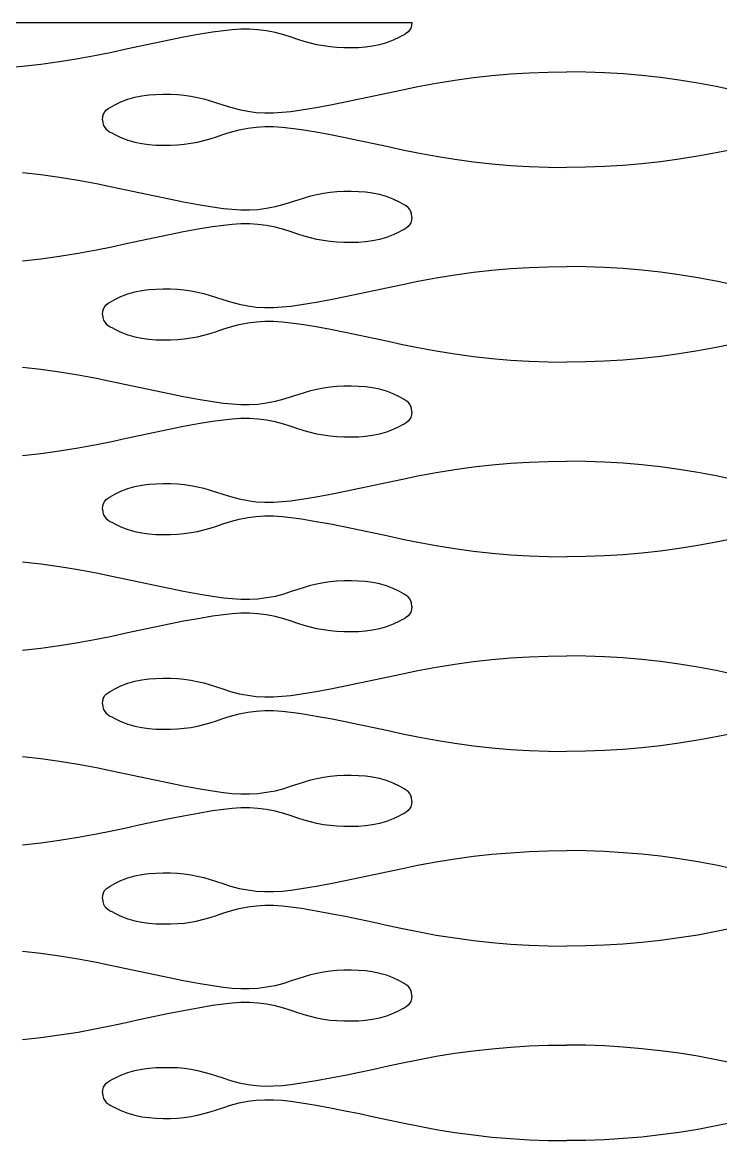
# Model space of a CAD drawing. Extents: x -53 to 53, y -73 to 73.
# Drawn here: x -32.88 to -13.16, y -0.35 to 31.25 of the extents above; entities that cross this region are included whole.
import ezdxf

# ---------------------------------------------------------------- set-up
doc = ezdxf.new("R2010")
doc.units = 0
doc.header["$MEASUREMENT"] = 0
doc.layers.get('0').update_dxf_attribs({"linetype": 'CONTINUOUS'})

msp = doc.modelspace()

# ---------------------------------------------------------------- linework, layer by layer
for p, q in [((-48.118, 31.248), (-21.882, 31.248)), ((-27.507, 30.969), (-27.917, 30.901)), ((-27.202, 31.013), (-27.507, 30.969)), ((-26.954, 31.039), (-27.202, 31.013)), ((-26.71, 31.053), (-26.954, 31.039)), ((-26.467, 31.054), (-26.71, 31.053)), ((-26.226, 31.04), (-26.467, 31.054)), ((-25.985, 31.01), (-26.226, 31.04)), ((-25.743, 30.963), (-25.985, 31.01)), ((-25.498, 30.898), (-25.743, 30.963)), ((-21.987, 30.978), (-22.04, 30.936)), ((-21.944, 31.028), (-21.987, 30.978)), ((-21.91, 31.087), (-21.944, 31.028)), ((-21.889, 31.16), (-21.91, 31.087)), ((-21.882, 31.248), (-21.889, 31.16)), ((-29.139, 30.66), (-29.545, 30.574)), ((-28.733, 30.745), (-29.139, 30.66)), ((-28.326, 30.826), (-28.733, 30.745)), ((-27.917, 30.901), (-28.326, 30.826)), ((-25.285, 30.827), (-25.498, 30.898)), ((-25.104, 30.767), (-25.285, 30.827)), ((-24.924, 30.712), (-25.104, 30.767)), ((-24.743, 30.661), (-24.924, 30.712)), ((-24.561, 30.617), (-24.743, 30.661)), ((-22.599, 30.671), (-22.794, 30.615)), ((-22.404, 30.746), (-22.599, 30.671)), ((-22.23, 30.83), (-22.404, 30.746)), ((-22.163, 30.865), (-22.23, 30.83)), ((-22.099, 30.899), (-22.163, 30.865)), ((-22.04, 30.936), (-22.099, 30.899)), ((-30.357, 30.4), (-30.784, 30.312)), ((-29.951, 30.487), (-30.357, 30.4)), ((-29.545, 30.574), (-29.951, 30.487)), ((-24.376, 30.581), (-24.561, 30.617)), ((-24.189, 30.553), (-24.376, 30.581)), ((-23.998, 30.535), (-24.189, 30.553)), ((-23.799, 30.528), (-23.998, 30.535)), ((-23.592, 30.527), (-23.799, 30.528)), ((-23.389, 30.533), (-23.592, 30.527)), ((-23.188, 30.548), (-23.389, 30.533)), ((-22.99, 30.574), (-23.188, 30.548)), ((-22.794, 30.615), (-22.99, 30.574)), ((-32.356, 30.058), (-32.881, 30)), ((-31.831, 30.13), (-32.356, 30.058)), ((-31.308, 30.214), (-31.831, 30.13)), ((-30.784, 30.312), (-31.308, 30.214)), ((-32.881, 30), (-33.408, 29.955)), ((-20.144, 29.687), (-19.619, 29.745)), ((-19.619, 29.745), (-19.092, 29.79)), ((-19.092, 29.79), (-18.564, 29.822)), ((-18.564, 29.822), (-18.033, 29.841)), ((-18.033, 29.841), (-17.5, 29.848)), ((-16.966, 29.841), (-17.5, 29.848)), ((-16.436, 29.822), (-16.966, 29.841)), ((-15.907, 29.79), (-16.436, 29.822)), ((-15.381, 29.745), (-15.907, 29.79)), ((-14.856, 29.687), (-15.381, 29.745)), ((-22.142, 29.346), (-21.716, 29.434)), ((-21.716, 29.434), (-21.192, 29.532)), ((-21.192, 29.532), (-20.668, 29.616)), ((-20.668, 29.616), (-20.144, 29.687)), ((-14.331, 29.616), (-14.856, 29.687)), ((-13.807, 29.532), (-14.331, 29.616)), ((-13.283, 29.434), (-13.807, 29.532)), ((-12.857, 29.346), (-13.283, 29.434)), ((-30.096, 29), (-29.901, 29.075)), ((-29.901, 29.075), (-29.706, 29.131)), ((-29.706, 29.131), (-29.51, 29.171)), ((-29.51, 29.171), (-29.312, 29.198)), ((-29.312, 29.198), (-29.111, 29.213)), ((-29.111, 29.213), (-28.908, 29.219)), ((-28.908, 29.219), (-28.701, 29.218)), ((-28.701, 29.218), (-28.502, 29.211)), ((-28.502, 29.211), (-28.311, 29.193)), ((-28.311, 29.193), (-28.124, 29.165)), ((-28.124, 29.165), (-27.939, 29.129)), ((-27.939, 29.129), (-27.757, 29.085)), ((-27.757, 29.085), (-27.576, 29.034)), ((-23.767, 29.001), (-23.36, 29.085)), ((-23.36, 29.085), (-22.954, 29.172)), ((-22.954, 29.172), (-22.548, 29.259)), ((-22.548, 29.259), (-22.142, 29.346)), ((-30.556, 28.718), (-30.512, 28.768)), ((-30.512, 28.768), (-30.46, 28.81)), ((-30.46, 28.81), (-30.401, 28.847)), ((-30.401, 28.847), (-30.337, 28.881)), ((-30.337, 28.881), (-30.27, 28.916)), ((-30.27, 28.916), (-30.096, 29)), ((-27.576, 29.034), (-27.395, 28.978)), ((-27.395, 28.978), (-27.215, 28.919)), ((-27.215, 28.919), (-27.002, 28.848)), ((-27.002, 28.848), (-26.757, 28.782)), ((-26.757, 28.782), (-26.515, 28.736)), ((-25.298, 28.732), (-24.993, 28.776)), ((-24.993, 28.776), (-24.583, 28.845)), ((-24.583, 28.845), (-24.174, 28.92)), ((-24.174, 28.92), (-23.767, 29.001)), ((-30.618, 28.498), (-30.611, 28.586)), ((-30.618, 28.498), (-30.611, 28.41)), ((-30.611, 28.586), (-30.589, 28.658)), ((-30.589, 28.658), (-30.556, 28.718)), ((-26.515, 28.736), (-26.274, 28.706)), ((-26.274, 28.706), (-26.033, 28.692)), ((-26.033, 28.692), (-25.79, 28.693)), ((-25.79, 28.693), (-25.546, 28.707)), ((-25.546, 28.707), (-25.298, 28.732)), ((-30.611, 28.41), (-30.589, 28.337)), ((-30.589, 28.337), (-30.556, 28.278)), ((-30.556, 28.278), (-30.512, 28.228)), ((-30.512, 28.228), (-30.46, 28.186)), ((-30.46, 28.186), (-30.401, 28.149)), ((-30.401, 28.149), (-30.337, 28.115)), ((-27.215, 28.077), (-27.001, 28.148)), ((-27.001, 28.148), (-26.757, 28.213)), ((-26.757, 28.213), (-26.515, 28.26)), ((-26.515, 28.26), (-26.274, 28.29)), ((-26.274, 28.29), (-26.033, 28.304)), ((-26.033, 28.304), (-25.79, 28.303)), ((-25.79, 28.303), (-25.546, 28.289)), ((-25.546, 28.289), (-25.298, 28.263)), ((-25.298, 28.263), (-24.993, 28.219)), ((-24.993, 28.219), (-24.583, 28.151)), ((-24.583, 28.151), (-24.174, 28.076)), ((-30.337, 28.115), (-30.27, 28.08)), ((-30.27, 28.08), (-30.096, 27.996)), ((-30.096, 27.996), (-29.901, 27.921)), ((-29.901, 27.921), (-29.705, 27.865)), ((-29.705, 27.865), (-29.509, 27.824)), ((-29.509, 27.824), (-29.311, 27.798)), ((-28.501, 27.785), (-28.31, 27.803)), ((-28.31, 27.803), (-28.123, 27.831)), ((-28.123, 27.831), (-27.939, 27.867)), ((-27.939, 27.867), (-27.756, 27.911)), ((-27.756, 27.911), (-27.575, 27.962)), ((-27.575, 27.962), (-27.395, 28.017)), ((-27.395, 28.017), (-27.215, 28.077)), ((-24.174, 28.076), (-23.767, 27.995)), ((-23.767, 27.995), (-23.36, 27.91)), ((-23.36, 27.91), (-22.954, 27.824)), ((-22.954, 27.824), (-22.548, 27.737)), ((-29.311, 27.798), (-29.111, 27.783)), ((-29.111, 27.783), (-28.908, 27.777)), ((-28.908, 27.777), (-28.701, 27.778)), ((-28.701, 27.778), (-28.501, 27.785)), ((-22.548, 27.737), (-22.142, 27.65)), ((-22.142, 27.65), (-21.716, 27.562)), ((-21.716, 27.562), (-21.192, 27.464)), ((-13.284, 27.562), (-13.808, 27.464)), ((-12.857, 27.65), (-13.284, 27.562)), ((-21.192, 27.464), (-20.668, 27.38)), ((-20.668, 27.38), (-20.144, 27.308)), ((-20.144, 27.308), (-19.618, 27.25)), ((-19.618, 27.25), (-19.092, 27.205)), ((-19.092, 27.205), (-18.564, 27.174)), ((-18.564, 27.174), (-18.033, 27.154)), ((-16.436, 27.174), (-16.966, 27.154)), ((-15.908, 27.205), (-16.436, 27.174)), ((-15.381, 27.25), (-15.908, 27.205)), ((-14.856, 27.308), (-15.381, 27.25)), ((-14.331, 27.38), (-14.856, 27.308)), ((-13.808, 27.464), (-14.331, 27.38)), ((-32.356, 26.937), (-32.881, 26.995)), ((-31.831, 26.866), (-32.356, 26.937)), ((-31.308, 26.782), (-31.831, 26.866)), ((-18.033, 27.154), (-17.5, 27.148)), ((-16.966, 27.154), (-17.5, 27.148)), ((-30.784, 26.684), (-31.308, 26.782)), ((-30.357, 26.596), (-30.784, 26.684)), ((-29.951, 26.509), (-30.357, 26.596)), ((-29.545, 26.422), (-29.951, 26.509)), ((-29.139, 26.335), (-29.545, 26.422)), ((-28.733, 26.251), (-29.139, 26.335)), ((-28.326, 26.17), (-28.733, 26.251)), ((-25.105, 26.228), (-25.285, 26.169)), ((-24.924, 26.284), (-25.105, 26.228)), ((-24.743, 26.335), (-24.924, 26.284)), ((-24.561, 26.379), (-24.743, 26.335)), ((-24.376, 26.415), (-24.561, 26.379)), ((-24.189, 26.443), (-24.376, 26.415)), ((-23.998, 26.461), (-24.189, 26.443)), ((-23.799, 26.468), (-23.998, 26.461)), ((-23.592, 26.469), (-23.799, 26.468)), ((-23.389, 26.463), (-23.592, 26.469)), ((-23.188, 26.448), (-23.389, 26.463)), ((-22.99, 26.421), (-23.188, 26.448)), ((-22.794, 26.381), (-22.99, 26.421)), ((-22.599, 26.325), (-22.794, 26.381)), ((-22.404, 26.25), (-22.599, 26.325)), ((-22.23, 26.166), (-22.404, 26.25)), ((-27.917, 26.095), (-28.326, 26.17)), ((-27.507, 26.026), (-27.917, 26.095)), ((-27.202, 25.982), (-27.507, 26.026)), ((-26.954, 25.957), (-27.202, 25.982)), ((-26.71, 25.943), (-26.954, 25.957)), ((-26.467, 25.942), (-26.71, 25.943)), ((-26.226, 25.956), (-26.467, 25.942)), ((-25.985, 25.986), (-26.226, 25.956)), ((-25.743, 26.032), (-25.985, 25.986)), ((-25.498, 26.098), (-25.743, 26.032)), ((-25.285, 26.169), (-25.498, 26.098)), ((-22.163, 26.131), (-22.23, 26.166)), ((-22.099, 26.097), (-22.163, 26.131)), ((-22.04, 26.06), (-22.099, 26.097)), ((-21.988, 26.018), (-22.04, 26.06)), ((-21.944, 25.968), (-21.988, 26.018)), ((-21.911, 25.908), (-21.944, 25.968)), ((-21.889, 25.836), (-21.911, 25.908)), ((-21.889, 25.66), (-21.911, 25.587)), ((-21.882, 25.748), (-21.889, 25.836)), ((-21.882, 25.748), (-21.889, 25.66)), ((-28.326, 25.326), (-28.733, 25.245)), ((-27.917, 25.401), (-28.326, 25.326)), ((-27.507, 25.469), (-27.917, 25.401)), ((-27.202, 25.513), (-27.507, 25.469)), ((-26.954, 25.539), (-27.202, 25.513)), ((-26.71, 25.553), (-26.954, 25.539)), ((-26.467, 25.554), (-26.71, 25.553)), ((-26.226, 25.54), (-26.467, 25.554)), ((-25.985, 25.51), (-26.226, 25.54)), ((-25.743, 25.463), (-25.985, 25.51)), ((-25.498, 25.398), (-25.743, 25.463)), ((-25.285, 25.327), (-25.498, 25.398)), ((-25.105, 25.267), (-25.285, 25.327)), ((-22.23, 25.33), (-22.404, 25.246)), ((-22.163, 25.365), (-22.23, 25.33)), ((-22.099, 25.399), (-22.163, 25.365)), ((-22.04, 25.436), (-22.099, 25.399)), ((-21.988, 25.478), (-22.04, 25.436)), ((-21.944, 25.528), (-21.988, 25.478)), ((-21.911, 25.587), (-21.944, 25.528)), ((-29.951, 24.987), (-30.358, 24.9)), ((-29.546, 25.074), (-29.951, 24.987)), ((-29.14, 25.16), (-29.546, 25.074)), ((-28.733, 25.245), (-29.14, 25.16)), ((-24.924, 25.212), (-25.105, 25.267)), ((-24.743, 25.161), (-24.924, 25.212)), ((-24.561, 25.117), (-24.743, 25.161)), ((-24.376, 25.081), (-24.561, 25.117)), ((-24.189, 25.053), (-24.376, 25.081)), ((-23.999, 25.035), (-24.189, 25.053)), ((-23.799, 25.028), (-23.999, 25.035)), ((-23.592, 25.027), (-23.799, 25.028)), ((-23.389, 25.033), (-23.592, 25.027)), ((-23.188, 25.048), (-23.389, 25.033)), ((-22.99, 25.074), (-23.188, 25.048)), ((-22.794, 25.115), (-22.99, 25.074)), ((-22.599, 25.171), (-22.794, 25.115)), ((-22.404, 25.246), (-22.599, 25.171)), ((-31.308, 24.714), (-31.832, 24.63)), ((-30.784, 24.812), (-31.308, 24.714)), ((-30.358, 24.9), (-30.784, 24.812)), ((-32.356, 24.558), (-32.881, 24.5)), ((-31.832, 24.63), (-32.356, 24.558)), ((-18.564, 24.322), (-18.033, 24.341)), ((-18.033, 24.341), (-17.5, 24.348)), ((-16.966, 24.341), (-17.5, 24.348)), ((-16.436, 24.322), (-16.966, 24.341)), ((-21.716, 23.934), (-21.192, 24.032)), ((-21.192, 24.032), (-20.668, 24.116)), ((-20.668, 24.116), (-20.144, 24.187)), ((-20.144, 24.187), (-19.619, 24.245)), ((-19.619, 24.245), (-19.092, 24.29)), ((-19.092, 24.29), (-18.564, 24.322)), ((-15.908, 24.29), (-16.436, 24.322)), ((-15.381, 24.245), (-15.908, 24.29)), ((-14.856, 24.187), (-15.381, 24.245)), ((-14.331, 24.116), (-14.856, 24.187)), ((-13.808, 24.032), (-14.331, 24.116)), ((-13.284, 23.934), (-13.808, 24.032)), ((-29.51, 23.671), (-29.312, 23.698)), ((-29.312, 23.698), (-29.111, 23.713)), ((-29.111, 23.713), (-28.908, 23.719)), ((-28.908, 23.719), (-28.701, 23.718)), ((-28.701, 23.718), (-28.502, 23.711)), ((-28.502, 23.711), (-28.311, 23.693)), ((-22.954, 23.672), (-22.548, 23.759)), ((-22.548, 23.759), (-22.142, 23.846)), ((-22.142, 23.846), (-21.716, 23.934)), ((-12.857, 23.846), (-13.284, 23.934)), ((-30.401, 23.347), (-30.337, 23.381)), ((-30.337, 23.381), (-30.27, 23.416)), ((-30.27, 23.416), (-30.096, 23.5)), ((-30.096, 23.5), (-29.901, 23.575)), ((-29.901, 23.575), (-29.706, 23.631)), ((-29.706, 23.631), (-29.51, 23.671)), ((-28.311, 23.693), (-28.124, 23.665)), ((-28.124, 23.665), (-27.939, 23.629)), ((-27.939, 23.629), (-27.757, 23.585)), ((-27.757, 23.585), (-27.576, 23.534)), ((-27.576, 23.534), (-27.396, 23.478)), ((-27.396, 23.478), (-27.215, 23.419)), ((-27.215, 23.419), (-27.002, 23.348)), ((-24.583, 23.345), (-24.174, 23.42)), ((-24.174, 23.42), (-23.767, 23.501)), ((-23.767, 23.501), (-23.36, 23.585)), ((-23.36, 23.585), (-22.954, 23.672)), ((-30.618, 22.998), (-30.611, 23.086)), ((-30.611, 23.086), (-30.59, 23.158)), ((-30.59, 23.158), (-30.556, 23.218)), ((-30.556, 23.218), (-30.513, 23.268)), ((-30.513, 23.268), (-30.46, 23.31)), ((-30.46, 23.31), (-30.401, 23.347)), ((-27.002, 23.348), (-26.757, 23.282)), ((-26.757, 23.282), (-26.515, 23.236)), ((-26.515, 23.236), (-26.274, 23.206)), ((-26.274, 23.206), (-26.033, 23.192)), ((-26.033, 23.192), (-25.79, 23.193)), ((-25.79, 23.193), (-25.546, 23.207)), ((-25.546, 23.207), (-25.298, 23.232)), ((-25.298, 23.232), (-24.993, 23.276)), ((-24.993, 23.276), (-24.583, 23.345)), ((-30.618, 22.998), (-30.611, 22.91)), ((-30.611, 22.91), (-30.589, 22.837)), ((-30.589, 22.837), (-30.556, 22.778)), ((-30.556, 22.778), (-30.512, 22.728)), ((-26.757, 22.713), (-26.515, 22.76)), ((-26.515, 22.76), (-26.274, 22.79)), ((-26.274, 22.79), (-26.033, 22.804)), ((-26.033, 22.804), (-25.79, 22.803)), ((-25.79, 22.803), (-25.546, 22.789)), ((-25.546, 22.789), (-25.298, 22.763)), ((-25.298, 22.763), (-24.993, 22.719)), ((-30.512, 22.728), (-30.46, 22.686)), ((-30.46, 22.686), (-30.401, 22.649)), ((-30.401, 22.649), (-30.337, 22.615)), ((-30.337, 22.615), (-30.27, 22.58)), ((-30.27, 22.58), (-30.096, 22.496)), ((-30.096, 22.496), (-29.901, 22.421)), ((-27.756, 22.411), (-27.575, 22.462)), ((-27.575, 22.462), (-27.395, 22.517)), ((-27.395, 22.517), (-27.215, 22.577)), ((-27.215, 22.577), (-27.001, 22.648)), ((-27.001, 22.648), (-26.757, 22.713)), ((-24.993, 22.719), (-24.583, 22.651)), ((-24.583, 22.651), (-24.174, 22.576)), ((-24.174, 22.576), (-23.767, 22.495)), ((-23.767, 22.495), (-23.36, 22.41)), ((-29.901, 22.421), (-29.706, 22.365)), ((-29.706, 22.365), (-29.509, 22.324)), ((-29.509, 22.324), (-29.311, 22.298)), ((-29.311, 22.298), (-29.111, 22.283)), ((-29.111, 22.283), (-28.908, 22.277)), ((-28.908, 22.277), (-28.701, 22.278)), ((-28.701, 22.278), (-28.501, 22.285)), ((-28.501, 22.285), (-28.311, 22.303)), ((-28.311, 22.303), (-28.123, 22.331)), ((-28.123, 22.331), (-27.939, 22.367)), ((-27.939, 22.367), (-27.756, 22.411)), ((-23.36, 22.41), (-22.954, 22.324)), ((-22.954, 22.324), (-22.548, 22.237)), ((-22.548, 22.237), (-22.142, 22.15)), ((-22.142, 22.15), (-21.716, 22.062)), ((-12.858, 22.15), (-13.284, 22.062)), ((-21.716, 22.062), (-21.192, 21.964)), ((-21.192, 21.964), (-20.668, 21.88)), ((-20.668, 21.88), (-20.144, 21.808)), ((-20.144, 21.808), (-19.619, 21.75)), ((-14.856, 21.808), (-15.381, 21.75)), ((-14.332, 21.88), (-14.856, 21.808)), ((-13.808, 21.964), (-14.332, 21.88)), ((-13.284, 22.062), (-13.808, 21.964)), ((-32.356, 21.437), (-32.881, 21.495)), ((-19.619, 21.75), (-19.092, 21.705)), ((-19.092, 21.705), (-18.564, 21.674)), ((-18.564, 21.674), (-18.033, 21.654)), ((-18.033, 21.654), (-17.5, 21.648)), ((-16.967, 21.654), (-17.5, 21.648)), ((-16.436, 21.674), (-16.967, 21.654)), ((-15.908, 21.705), (-16.436, 21.674)), ((-15.381, 21.75), (-15.908, 21.705)), ((-31.832, 21.366), (-32.356, 21.437)), ((-31.308, 21.282), (-31.832, 21.366)), ((-30.784, 21.184), (-31.308, 21.282)), ((-30.358, 21.096), (-30.784, 21.184)), ((-29.951, 21.009), (-30.358, 21.096)), ((-29.546, 20.922), (-29.951, 21.009)), ((-29.14, 20.835), (-29.546, 20.922)), ((-24.561, 20.879), (-24.743, 20.835)), ((-24.376, 20.915), (-24.561, 20.879)), ((-24.189, 20.943), (-24.376, 20.915)), ((-23.999, 20.961), (-24.189, 20.943)), ((-23.799, 20.968), (-23.999, 20.961)), ((-23.592, 20.969), (-23.799, 20.968)), ((-23.389, 20.963), (-23.592, 20.969)), ((-23.188, 20.948), (-23.389, 20.963)), ((-22.99, 20.921), (-23.188, 20.948)), ((-22.794, 20.881), (-22.99, 20.921)), ((-22.599, 20.825), (-22.794, 20.881)), ((-28.733, 20.751), (-29.14, 20.835)), ((-28.326, 20.67), (-28.733, 20.751)), ((-27.917, 20.595), (-28.326, 20.67)), ((-27.507, 20.526), (-27.917, 20.595)), ((-25.499, 20.598), (-25.743, 20.532)), ((-25.285, 20.669), (-25.499, 20.598)), ((-25.105, 20.728), (-25.285, 20.669)), ((-24.924, 20.784), (-25.105, 20.728)), ((-24.743, 20.835), (-24.924, 20.784)), ((-22.404, 20.75), (-22.599, 20.825)), ((-22.23, 20.666), (-22.404, 20.75)), ((-22.163, 20.631), (-22.23, 20.666)), ((-22.099, 20.597), (-22.163, 20.631)), ((-22.04, 20.56), (-22.099, 20.597)), ((-21.988, 20.518), (-22.04, 20.56)), ((-27.202, 20.482), (-27.507, 20.526)), ((-26.954, 20.457), (-27.202, 20.482)), ((-26.71, 20.443), (-26.954, 20.457)), ((-26.467, 20.442), (-26.71, 20.443)), ((-26.226, 20.456), (-26.467, 20.442)), ((-25.985, 20.486), (-26.226, 20.456)), ((-25.743, 20.532), (-25.985, 20.486)), ((-21.944, 20.468), (-21.988, 20.518)), ((-21.911, 20.408), (-21.944, 20.468)), ((-21.89, 20.336), (-21.911, 20.408)), ((-21.882, 20.248), (-21.89, 20.336)), ((-21.882, 20.248), (-21.89, 20.16)), ((-27.507, 19.969), (-27.917, 19.901)), ((-27.202, 20.013), (-27.507, 19.969)), ((-26.954, 20.039), (-27.202, 20.013)), ((-26.71, 20.053), (-26.954, 20.039)), ((-26.467, 20.054), (-26.71, 20.053)), ((-26.226, 20.04), (-26.467, 20.054)), ((-25.985, 20.01), (-26.226, 20.04)), ((-25.743, 19.963), (-25.985, 20.01)), ((-25.499, 19.898), (-25.743, 19.963)), ((-22.04, 19.936), (-22.099, 19.899)), ((-21.988, 19.978), (-22.04, 19.936)), ((-21.944, 20.028), (-21.988, 19.978)), ((-21.911, 20.087), (-21.944, 20.028)), ((-21.89, 20.16), (-21.911, 20.087)), ((-29.14, 19.66), (-29.546, 19.574)), ((-28.733, 19.745), (-29.14, 19.66)), ((-28.326, 19.826), (-28.733, 19.745)), ((-27.917, 19.901), (-28.326, 19.826)), ((-25.285, 19.827), (-25.499, 19.898)), ((-25.105, 19.767), (-25.285, 19.827)), ((-24.924, 19.712), (-25.105, 19.767)), ((-24.743, 19.661), (-24.924, 19.712)), ((-24.561, 19.617), (-24.743, 19.661)), ((-24.377, 19.581), (-24.561, 19.617)), ((-22.794, 19.615), (-22.991, 19.574)), ((-22.599, 19.671), (-22.794, 19.615)), ((-22.404, 19.746), (-22.599, 19.671)), ((-22.23, 19.83), (-22.404, 19.746)), ((-22.163, 19.865), (-22.23, 19.83)), ((-22.099, 19.899), (-22.163, 19.865)), ((-30.784, 19.312), (-31.308, 19.214)), ((-30.358, 19.4), (-30.784, 19.312)), ((-29.952, 19.487), (-30.358, 19.4)), ((-29.546, 19.574), (-29.952, 19.487)), ((-24.189, 19.553), (-24.377, 19.581)), ((-23.999, 19.535), (-24.189, 19.553)), ((-23.8, 19.528), (-23.999, 19.535)), ((-23.592, 19.527), (-23.8, 19.528)), ((-23.389, 19.533), (-23.592, 19.527)), ((-23.189, 19.548), (-23.389, 19.533)), ((-22.991, 19.574), (-23.189, 19.548)), ((-32.356, 19.058), (-32.881, 19)), ((-31.832, 19.13), (-32.356, 19.058)), ((-31.308, 19.214), (-31.832, 19.13)), ((-20.668, 18.616), (-20.144, 18.687)), ((-20.144, 18.687), (-19.619, 18.745)), ((-19.619, 18.745), (-19.092, 18.79)), ((-19.092, 18.79), (-18.564, 18.822)), ((-18.564, 18.822), (-18.033, 18.841)), ((-18.033, 18.841), (-17.5, 18.848)), ((-16.967, 18.841), (-17.5, 18.848)), ((-16.436, 18.822), (-16.967, 18.841)), ((-15.908, 18.79), (-16.436, 18.822)), ((-15.381, 18.745), (-15.908, 18.79)), ((-14.856, 18.687), (-15.381, 18.745)), ((-14.332, 18.616), (-14.856, 18.687)), ((-22.548, 18.259), (-22.142, 18.346)), ((-22.142, 18.346), (-21.716, 18.434)), ((-21.716, 18.434), (-21.192, 18.532)), ((-21.192, 18.532), (-20.668, 18.616)), ((-13.808, 18.532), (-14.332, 18.616)), ((-13.284, 18.434), (-13.808, 18.532)), ((-12.858, 18.346), (-13.284, 18.434)), ((-30.096, 18), (-29.901, 18.075)), ((-29.901, 18.075), (-29.706, 18.131)), ((-29.706, 18.131), (-29.51, 18.171)), ((-29.51, 18.171), (-29.312, 18.198)), ((-29.312, 18.198), (-29.112, 18.213)), ((-29.112, 18.213), (-28.908, 18.219)), ((-28.908, 18.219), (-28.701, 18.218)), ((-28.701, 18.218), (-28.502, 18.211)), ((-28.502, 18.211), (-28.311, 18.193)), ((-28.311, 18.193), (-28.124, 18.165)), ((-28.124, 18.165), (-27.939, 18.129)), ((-27.939, 18.129), (-27.757, 18.085)), ((-27.757, 18.085), (-27.576, 18.034)), ((-27.576, 18.034), (-27.396, 17.978)), ((-23.767, 18.001), (-23.36, 18.085)), ((-23.36, 18.085), (-22.954, 18.172)), ((-22.954, 18.172), (-22.548, 18.259)), ((-30.59, 17.658), (-30.556, 17.718)), ((-30.556, 17.718), (-30.513, 17.768)), ((-30.513, 17.768), (-30.461, 17.81)), ((-30.461, 17.81), (-30.402, 17.847)), ((-30.402, 17.847), (-30.338, 17.881)), ((-30.338, 17.881), (-30.27, 17.916)), ((-30.27, 17.916), (-30.096, 18)), ((-27.396, 17.978), (-27.215, 17.919)), ((-27.215, 17.919), (-27.002, 17.848)), ((-27.002, 17.848), (-26.758, 17.782)), ((-26.758, 17.782), (-26.515, 17.736)), ((-26.515, 17.736), (-26.274, 17.706)), ((-26.274, 17.706), (-26.033, 17.692)), ((-26.033, 17.692), (-25.79, 17.693)), ((-25.79, 17.693), (-25.546, 17.707)), ((-25.546, 17.707), (-25.298, 17.732)), ((-25.298, 17.732), (-24.993, 17.776)), ((-24.993, 17.776), (-24.583, 17.845)), ((-24.583, 17.845), (-24.175, 17.92)), ((-24.175, 17.92), (-23.767, 18.001)), ((-30.618, 17.498), (-30.611, 17.586)), ((-30.618, 17.498), (-30.611, 17.41)), ((-30.611, 17.586), (-30.59, 17.658)), ((-30.611, 17.41), (-30.59, 17.337)), ((-30.59, 17.337), (-30.556, 17.278)), ((-30.556, 17.278), (-30.513, 17.228)), ((-30.513, 17.228), (-30.46, 17.186)), ((-30.46, 17.186), (-30.401, 17.149)), ((-30.401, 17.149), (-30.337, 17.115)), ((-30.337, 17.115), (-30.27, 17.08)), ((-30.27, 17.08), (-30.096, 16.996)), ((-27.395, 17.017), (-27.215, 17.077)), ((-27.215, 17.077), (-27.002, 17.148)), ((-27.002, 17.148), (-26.757, 17.213)), ((-26.757, 17.213), (-26.515, 17.26)), ((-26.515, 17.26), (-26.274, 17.29)), ((-26.274, 17.29), (-26.033, 17.304)), ((-26.033, 17.304), (-25.79, 17.303)), ((-25.79, 17.303), (-25.546, 17.289)), ((-25.546, 17.289), (-25.298, 17.263)), ((-25.298, 17.263), (-24.993, 17.219)), ((-24.993, 17.219), (-24.583, 17.151)), ((-24.583, 17.151), (-24.174, 17.076)), ((-24.174, 17.076), (-23.767, 16.995)), ((-30.096, 16.996), (-29.901, 16.921)), ((-29.901, 16.921), (-29.706, 16.865)), ((-29.706, 16.865), (-29.51, 16.824)), ((-29.51, 16.824), (-29.312, 16.798)), ((-29.312, 16.798), (-29.111, 16.783)), ((-29.111, 16.783), (-28.908, 16.777)), ((-28.908, 16.777), (-28.701, 16.778)), ((-28.701, 16.778), (-28.502, 16.785)), ((-28.502, 16.785), (-28.311, 16.803)), ((-28.311, 16.803), (-28.124, 16.831)), ((-28.124, 16.831), (-27.939, 16.867)), ((-27.939, 16.867), (-27.757, 16.911)), ((-27.757, 16.911), (-27.576, 16.962)), ((-27.576, 16.962), (-27.395, 17.017)), ((-23.767, 16.995), (-23.36, 16.91)), ((-23.36, 16.91), (-22.954, 16.824)), ((-22.954, 16.824), (-22.548, 16.737)), ((-22.548, 16.737), (-22.142, 16.65)), ((-22.142, 16.65), (-21.716, 16.562)), ((-21.716, 16.562), (-21.192, 16.464)), ((-21.192, 16.464), (-20.668, 16.38)), ((-13.808, 16.464), (-14.332, 16.38)), ((-13.284, 16.562), (-13.808, 16.464)), ((-12.858, 16.65), (-13.284, 16.562)), ((-20.668, 16.38), (-20.144, 16.308)), ((-20.144, 16.308), (-19.619, 16.25)), ((-19.619, 16.25), (-19.092, 16.205)), ((-19.092, 16.205), (-18.564, 16.174)), ((-18.564, 16.174), (-18.033, 16.154)), ((-18.033, 16.154), (-17.5, 16.148)), ((-16.967, 16.154), (-17.5, 16.148)), ((-16.436, 16.174), (-16.967, 16.154)), ((-15.908, 16.205), (-16.436, 16.174)), ((-15.381, 16.25), (-15.908, 16.205)), ((-14.856, 16.308), (-15.381, 16.25)), ((-14.332, 16.38), (-14.856, 16.308)), ((-32.356, 15.937), (-32.881, 15.995)), ((-31.832, 15.866), (-32.356, 15.937)), ((-31.308, 15.782), (-31.832, 15.866)), ((-30.784, 15.684), (-31.308, 15.782)), ((-30.358, 15.596), (-30.784, 15.684)), ((-29.952, 15.509), (-30.358, 15.596)), ((-29.546, 15.422), (-29.952, 15.509)), ((-29.14, 15.335), (-29.546, 15.422)), ((-28.733, 15.251), (-29.14, 15.335)), ((-28.326, 15.17), (-28.733, 15.251)), ((-27.917, 15.095), (-28.326, 15.17)), ((-25.285, 15.169), (-25.499, 15.098)), ((-25.105, 15.228), (-25.285, 15.169)), ((-24.925, 15.284), (-25.105, 15.228)), ((-24.744, 15.335), (-24.925, 15.284)), ((-24.561, 15.379), (-24.744, 15.335)), ((-24.377, 15.415), (-24.561, 15.379)), ((-24.189, 15.443), (-24.377, 15.415)), ((-23.999, 15.461), (-24.189, 15.443)), ((-23.799, 15.468), (-23.999, 15.461)), ((-23.592, 15.469), (-23.799, 15.468)), ((-23.389, 15.463), (-23.592, 15.469)), ((-23.189, 15.448), (-23.389, 15.463)), ((-22.991, 15.421), (-23.189, 15.448)), ((-22.794, 15.381), (-22.991, 15.421)), ((-22.599, 15.325), (-22.794, 15.381)), ((-22.404, 15.25), (-22.599, 15.325)), ((-22.23, 15.166), (-22.404, 15.25)), ((-22.163, 15.131), (-22.23, 15.166)), ((-27.507, 15.026), (-27.917, 15.095)), ((-27.203, 14.982), (-27.507, 15.026)), ((-26.955, 14.957), (-27.203, 14.982)), ((-26.71, 14.943), (-26.955, 14.957)), ((-26.468, 14.942), (-26.71, 14.943)), ((-26.226, 14.956), (-26.468, 14.942)), ((-25.985, 14.986), (-26.226, 14.956)), ((-25.743, 15.032), (-25.985, 14.986)), ((-25.499, 15.098), (-25.743, 15.032)), ((-22.099, 15.097), (-22.163, 15.131)), ((-22.04, 15.06), (-22.099, 15.097)), ((-21.988, 15.018), (-22.04, 15.06)), ((-21.944, 14.968), (-21.988, 15.018)), ((-21.911, 14.908), (-21.944, 14.968)), ((-21.89, 14.836), (-21.911, 14.908)), ((-26.955, 14.539), (-27.203, 14.513)), ((-26.71, 14.553), (-26.955, 14.539)), ((-26.468, 14.554), (-26.71, 14.553)), ((-26.226, 14.54), (-26.468, 14.554)), ((-25.985, 14.51), (-26.226, 14.54)), ((-21.911, 14.587), (-21.944, 14.528)), ((-21.89, 14.66), (-21.911, 14.587)), ((-21.882, 14.748), (-21.89, 14.836)), ((-21.882, 14.748), (-21.89, 14.66)), ((-28.733, 14.245), (-29.14, 14.16)), ((-28.326, 14.326), (-28.733, 14.245)), ((-27.917, 14.401), (-28.326, 14.326)), ((-27.507, 14.469), (-27.917, 14.401)), ((-27.203, 14.513), (-27.507, 14.469)), ((-25.743, 14.463), (-25.985, 14.51)), ((-25.499, 14.398), (-25.743, 14.463)), ((-25.285, 14.327), (-25.499, 14.398)), ((-25.105, 14.267), (-25.285, 14.327)), ((-24.925, 14.212), (-25.105, 14.267)), ((-22.404, 14.246), (-22.599, 14.171)), ((-22.23, 14.33), (-22.404, 14.246)), ((-22.163, 14.365), (-22.23, 14.33)), ((-22.099, 14.399), (-22.163, 14.365)), ((-22.04, 14.436), (-22.099, 14.399)), ((-21.988, 14.478), (-22.04, 14.436)), ((-21.944, 14.528), (-21.988, 14.478)), ((-29.952, 13.987), (-30.358, 13.9)), ((-29.546, 14.074), (-29.952, 13.987)), ((-29.14, 14.16), (-29.546, 14.074)), ((-24.744, 14.161), (-24.925, 14.212)), ((-24.561, 14.117), (-24.744, 14.161)), ((-24.377, 14.081), (-24.561, 14.117)), ((-24.19, 14.053), (-24.377, 14.081)), ((-23.999, 14.035), (-24.19, 14.053)), ((-23.8, 14.028), (-23.999, 14.035)), ((-23.593, 14.027), (-23.8, 14.028)), ((-23.389, 14.033), (-23.593, 14.027)), ((-23.189, 14.048), (-23.389, 14.033)), ((-22.991, 14.074), (-23.189, 14.048)), ((-22.795, 14.115), (-22.991, 14.074)), ((-22.599, 14.171), (-22.795, 14.115)), ((-31.832, 13.63), (-32.356, 13.558)), ((-31.308, 13.714), (-31.832, 13.63)), ((-30.784, 13.812), (-31.308, 13.714)), ((-30.358, 13.9), (-30.784, 13.812)), ((-32.356, 13.558), (-32.882, 13.5)), ((-19.619, 13.245), (-19.093, 13.29)), ((-19.093, 13.29), (-18.564, 13.322)), ((-18.564, 13.322), (-18.033, 13.341)), ((-18.033, 13.341), (-17.5, 13.348)), ((-16.967, 13.341), (-17.5, 13.348)), ((-16.436, 13.322), (-16.967, 13.341)), ((-15.908, 13.29), (-16.436, 13.322)), ((-15.381, 13.245), (-15.908, 13.29)), ((-21.716, 12.934), (-21.192, 13.032)), ((-21.192, 13.032), (-20.669, 13.116)), ((-20.669, 13.116), (-20.144, 13.187)), ((-20.144, 13.187), (-19.619, 13.245)), ((-14.856, 13.187), (-15.381, 13.245)), ((-14.332, 13.116), (-14.856, 13.187)), ((-13.808, 13.032), (-14.332, 13.116)), ((-13.284, 12.934), (-13.808, 13.032)), ((-29.706, 12.631), (-29.51, 12.671)), ((-29.51, 12.671), (-29.312, 12.698)), ((-29.312, 12.698), (-29.112, 12.713)), ((-29.112, 12.713), (-28.909, 12.719)), ((-28.909, 12.719), (-28.701, 12.718)), ((-28.701, 12.718), (-28.502, 12.711)), ((-28.502, 12.711), (-28.311, 12.693)), ((-28.311, 12.693), (-28.124, 12.665)), ((-28.124, 12.665), (-27.94, 12.629)), ((-23.361, 12.585), (-22.955, 12.672)), ((-22.955, 12.672), (-22.549, 12.759)), ((-22.549, 12.759), (-22.143, 12.846)), ((-22.143, 12.846), (-21.716, 12.934)), ((-12.858, 12.846), (-13.284, 12.934)), ((-30.461, 12.31), (-30.402, 12.347)), ((-30.402, 12.347), (-30.338, 12.381)), ((-30.338, 12.381), (-30.27, 12.416)), ((-30.27, 12.416), (-30.096, 12.5)), ((-30.096, 12.5), (-29.902, 12.575)), ((-29.902, 12.575), (-29.706, 12.631)), ((-27.94, 12.629), (-27.757, 12.585)), ((-27.757, 12.585), (-27.576, 12.534)), ((-27.576, 12.534), (-27.396, 12.478)), ((-27.396, 12.478), (-27.216, 12.419)), ((-27.216, 12.419), (-27.002, 12.348)), ((-27.002, 12.348), (-26.758, 12.282)), ((-24.994, 12.276), (-24.583, 12.345)), ((-24.583, 12.345), (-24.175, 12.42)), ((-24.175, 12.42), (-23.767, 12.501)), ((-23.767, 12.501), (-23.361, 12.585)), ((-30.619, 11.998), (-30.611, 12.086)), ((-30.611, 12.086), (-30.59, 12.158)), ((-30.59, 12.158), (-30.557, 12.218)), ((-30.557, 12.218), (-30.513, 12.268)), ((-30.513, 12.268), (-30.461, 12.31)), ((-26.758, 12.282), (-26.516, 12.236)), ((-26.516, 12.236), (-26.274, 12.206)), ((-26.274, 12.206), (-26.033, 12.192)), ((-26.033, 12.192), (-25.791, 12.193)), ((-25.791, 12.193), (-25.546, 12.207)), ((-25.546, 12.207), (-25.298, 12.232)), ((-25.298, 12.232), (-24.994, 12.276)), ((-30.619, 11.998), (-30.611, 11.91)), ((-30.611, 11.91), (-30.59, 11.837)), ((-30.59, 11.837), (-30.556, 11.778)), ((-30.556, 11.778), (-30.513, 11.728)), ((-30.513, 11.728), (-30.461, 11.686)), ((-27.002, 11.648), (-26.758, 11.713)), ((-26.758, 11.713), (-26.515, 11.76)), ((-26.515, 11.76), (-26.274, 11.79)), ((-26.274, 11.79), (-26.033, 11.804)), ((-26.033, 11.804), (-25.791, 11.803)), ((-25.791, 11.803), (-25.546, 11.789)), ((-25.546, 11.789), (-25.298, 11.763)), ((-25.298, 11.763), (-24.993, 11.719)), ((-24.993, 11.719), (-24.583, 11.651)), ((-30.461, 11.686), (-30.402, 11.649)), ((-30.402, 11.649), (-30.337, 11.615)), ((-30.337, 11.615), (-30.27, 11.58)), ((-30.27, 11.58), (-30.096, 11.496)), ((-30.096, 11.496), (-29.901, 11.421)), ((-29.901, 11.421), (-29.706, 11.365)), ((-27.939, 11.367), (-27.757, 11.411)), ((-27.757, 11.411), (-27.576, 11.462)), ((-27.576, 11.462), (-27.396, 11.517)), ((-27.396, 11.517), (-27.215, 11.577)), ((-27.215, 11.577), (-27.002, 11.648)), ((-24.583, 11.651), (-24.175, 11.576)), ((-24.175, 11.576), (-23.767, 11.495)), ((-23.767, 11.495), (-23.361, 11.41)), ((-23.361, 11.41), (-22.954, 11.324)), ((-29.706, 11.365), (-29.51, 11.324)), ((-29.51, 11.324), (-29.312, 11.298)), ((-29.312, 11.298), (-29.111, 11.283)), ((-29.111, 11.283), (-28.908, 11.277)), ((-28.908, 11.277), (-28.701, 11.278)), ((-28.701, 11.278), (-28.502, 11.285)), ((-28.502, 11.285), (-28.311, 11.303)), ((-28.311, 11.303), (-28.124, 11.331)), ((-28.124, 11.331), (-27.939, 11.367)), ((-22.954, 11.324), (-22.549, 11.237)), ((-22.549, 11.237), (-22.143, 11.15)), ((-22.143, 11.15), (-21.716, 11.062)), ((-21.716, 11.062), (-21.192, 10.964)), ((-13.284, 11.062), (-13.808, 10.964)), ((-12.858, 11.15), (-13.284, 11.062)), ((-21.192, 10.964), (-20.668, 10.88)), ((-20.668, 10.88), (-20.144, 10.808)), ((-20.144, 10.808), (-19.619, 10.75)), ((-19.619, 10.75), (-19.092, 10.705)), ((-15.382, 10.75), (-15.908, 10.705)), ((-14.856, 10.808), (-15.382, 10.75)), ((-14.332, 10.88), (-14.856, 10.808)), ((-13.808, 10.964), (-14.332, 10.88)), ((-32.356, 10.437), (-32.882, 10.495)), ((-31.832, 10.366), (-32.356, 10.437)), ((-19.092, 10.705), (-18.564, 10.674)), ((-18.564, 10.674), (-18.033, 10.654)), ((-18.033, 10.654), (-17.5, 10.648)), ((-16.967, 10.654), (-17.5, 10.648)), ((-16.436, 10.674), (-16.967, 10.654)), ((-15.908, 10.705), (-16.436, 10.674)), ((-31.308, 10.282), (-31.832, 10.366)), ((-30.784, 10.184), (-31.308, 10.282)), ((-30.358, 10.096), (-30.784, 10.184)), ((-29.952, 10.009), (-30.358, 10.096)), ((-29.546, 9.922), (-29.952, 10.009)), ((-29.14, 9.835), (-29.546, 9.922)), ((-28.734, 9.751), (-29.14, 9.835)), ((-24.744, 9.835), (-24.925, 9.784)), ((-24.561, 9.879), (-24.744, 9.835)), ((-24.377, 9.915), (-24.561, 9.879)), ((-24.19, 9.943), (-24.377, 9.915)), ((-23.999, 9.961), (-24.19, 9.943)), ((-23.8, 9.968), (-23.999, 9.961)), ((-23.592, 9.969), (-23.8, 9.968)), ((-23.389, 9.963), (-23.592, 9.969)), ((-23.189, 9.948), (-23.389, 9.963)), ((-22.991, 9.921), (-23.189, 9.948)), ((-22.795, 9.881), (-22.991, 9.921)), ((-22.599, 9.825), (-22.795, 9.881)), ((-22.405, 9.75), (-22.599, 9.825)), ((-28.326, 9.67), (-28.734, 9.751)), ((-27.918, 9.595), (-28.326, 9.67)), ((-27.508, 9.526), (-27.918, 9.595)), ((-27.203, 9.482), (-27.508, 9.526)), ((-26.955, 9.457), (-27.203, 9.482)), ((-25.985, 9.486), (-26.227, 9.456)), ((-25.743, 9.532), (-25.985, 9.486)), ((-25.499, 9.598), (-25.743, 9.532)), ((-25.285, 9.669), (-25.499, 9.598)), ((-25.105, 9.728), (-25.285, 9.669)), ((-24.925, 9.784), (-25.105, 9.728)), ((-22.231, 9.666), (-22.405, 9.75)), ((-22.163, 9.631), (-22.231, 9.666)), ((-22.099, 9.597), (-22.163, 9.631)), ((-22.04, 9.56), (-22.099, 9.597)), ((-21.988, 9.518), (-22.04, 9.56)), ((-21.944, 9.468), (-21.988, 9.518)), ((-26.71, 9.443), (-26.955, 9.457)), ((-26.468, 9.442), (-26.71, 9.443)), ((-26.227, 9.456), (-26.468, 9.442)), ((-21.911, 9.408), (-21.944, 9.468)), ((-21.89, 9.336), (-21.911, 9.408)), ((-21.882, 9.248), (-21.89, 9.336)), ((-21.882, 9.248), (-21.89, 9.16)), ((-27.918, 8.901), (-28.326, 8.826)), ((-27.508, 8.969), (-27.918, 8.901)), ((-27.203, 9.013), (-27.508, 8.969)), ((-26.955, 9.039), (-27.203, 9.013)), ((-26.71, 9.053), (-26.955, 9.039)), ((-26.468, 9.054), (-26.71, 9.053)), ((-26.227, 9.04), (-26.468, 9.054)), ((-25.985, 9.01), (-26.227, 9.04)), ((-25.743, 8.963), (-25.985, 9.01)), ((-25.499, 8.898), (-25.743, 8.963)), ((-25.285, 8.827), (-25.499, 8.898)), ((-22.163, 8.865), (-22.231, 8.83)), ((-22.099, 8.899), (-22.163, 8.865)), ((-22.04, 8.936), (-22.099, 8.899)), ((-21.988, 8.978), (-22.04, 8.936)), ((-21.944, 9.028), (-21.988, 8.978)), ((-21.911, 9.087), (-21.944, 9.028)), ((-21.89, 9.16), (-21.911, 9.087)), ((-29.546, 8.574), (-29.952, 8.487)), ((-29.14, 8.66), (-29.546, 8.574)), ((-28.734, 8.745), (-29.14, 8.66)), ((-28.326, 8.826), (-28.734, 8.745)), ((-25.105, 8.767), (-25.285, 8.827)), ((-24.925, 8.712), (-25.105, 8.767)), ((-24.744, 8.661), (-24.925, 8.712)), ((-24.561, 8.617), (-24.744, 8.661)), ((-24.377, 8.581), (-24.561, 8.617)), ((-24.19, 8.553), (-24.377, 8.581)), ((-23.999, 8.535), (-24.19, 8.553)), ((-23.8, 8.528), (-23.999, 8.535)), ((-23.389, 8.533), (-23.593, 8.527)), ((-23.189, 8.548), (-23.389, 8.533)), ((-22.991, 8.574), (-23.189, 8.548)), ((-22.795, 8.615), (-22.991, 8.574)), ((-22.6, 8.671), (-22.795, 8.615)), ((-22.405, 8.746), (-22.6, 8.671)), ((-22.231, 8.83), (-22.405, 8.746)), ((-30.784, 8.312), (-31.308, 8.214)), ((-30.358, 8.4), (-30.784, 8.312)), ((-29.952, 8.487), (-30.358, 8.4)), ((-23.593, 8.527), (-23.8, 8.528)), ((-32.357, 8.058), (-32.882, 8)), ((-31.832, 8.13), (-32.357, 8.058)), ((-31.308, 8.214), (-31.832, 8.13)), ((-21.193, 7.532), (-20.669, 7.616)), ((-20.669, 7.616), (-20.144, 7.687)), ((-20.144, 7.687), (-19.619, 7.745)), ((-19.619, 7.745), (-19.093, 7.79)), ((-19.093, 7.79), (-18.564, 7.822)), ((-18.564, 7.822), (-18.034, 7.841)), ((-18.034, 7.841), (-17.5, 7.848)), ((-16.967, 7.841), (-17.5, 7.848)), ((-16.436, 7.822), (-16.967, 7.841)), ((-15.908, 7.79), (-16.436, 7.822)), ((-15.382, 7.745), (-15.908, 7.79)), ((-14.856, 7.687), (-15.382, 7.745)), ((-14.332, 7.616), (-14.856, 7.687)), ((-13.808, 7.532), (-14.332, 7.616)), ((-22.549, 7.259), (-22.143, 7.346)), ((-22.143, 7.346), (-21.717, 7.434)), ((-21.717, 7.434), (-21.193, 7.532)), ((-13.284, 7.434), (-13.808, 7.532)), ((-12.858, 7.346), (-13.284, 7.434)), ((-30.271, 6.916), (-30.097, 7)), ((-30.097, 7), (-29.902, 7.075)), ((-29.902, 7.075), (-29.706, 7.131)), ((-29.706, 7.131), (-29.51, 7.171)), ((-29.51, 7.171), (-29.312, 7.198)), ((-29.312, 7.198), (-29.112, 7.213)), ((-29.112, 7.213), (-28.909, 7.219)), ((-28.909, 7.219), (-28.702, 7.218)), ((-28.702, 7.218), (-28.502, 7.211)), ((-28.502, 7.211), (-28.312, 7.193)), ((-28.312, 7.193), (-28.124, 7.165)), ((-28.124, 7.165), (-27.94, 7.129)), ((-27.94, 7.129), (-27.757, 7.085)), ((-27.757, 7.085), (-27.576, 7.034)), ((-27.576, 7.034), (-27.396, 6.978)), ((-27.396, 6.978), (-27.216, 6.919)), ((-24.175, 6.92), (-23.767, 7.001)), ((-23.767, 7.001), (-23.361, 7.085)), ((-23.361, 7.085), (-22.955, 7.172)), ((-22.955, 7.172), (-22.549, 7.259)), ((-30.611, 6.586), (-30.59, 6.658)), ((-30.59, 6.658), (-30.557, 6.718)), ((-30.557, 6.718), (-30.513, 6.768)), ((-30.513, 6.768), (-30.461, 6.81)), ((-30.461, 6.81), (-30.402, 6.847)), ((-30.402, 6.847), (-30.338, 6.881)), ((-30.338, 6.881), (-30.271, 6.916)), ((-27.216, 6.919), (-27.002, 6.848)), ((-27.002, 6.848), (-26.758, 6.782)), ((-26.758, 6.782), (-26.516, 6.736)), ((-26.516, 6.736), (-26.275, 6.706)), ((-26.275, 6.706), (-26.033, 6.692)), ((-26.033, 6.692), (-25.791, 6.693)), ((-25.791, 6.693), (-25.546, 6.707)), ((-25.546, 6.707), (-25.298, 6.732)), ((-25.298, 6.732), (-24.994, 6.776)), ((-24.994, 6.776), (-24.584, 6.845)), ((-24.584, 6.845), (-24.175, 6.92)), ((-30.619, 6.498), (-30.611, 6.586)), ((-30.619, 6.498), (-30.611, 6.41)), ((-30.611, 6.41), (-30.59, 6.337)), ((-30.59, 6.337), (-30.557, 6.278)), ((-30.557, 6.278), (-30.513, 6.228)), ((-30.513, 6.228), (-30.461, 6.186)), ((-30.461, 6.186), (-30.402, 6.149)), ((-30.402, 6.149), (-30.338, 6.115)), ((-30.338, 6.115), (-30.27, 6.08)), ((-30.27, 6.08), (-30.096, 5.996)), ((-27.576, 5.962), (-27.396, 6.017)), ((-27.396, 6.017), (-27.215, 6.077)), ((-27.215, 6.077), (-27.002, 6.148)), ((-27.002, 6.148), (-26.758, 6.213)), ((-26.758, 6.213), (-26.516, 6.26)), ((-26.516, 6.26), (-26.274, 6.29)), ((-26.274, 6.29), (-26.033, 6.304)), ((-26.033, 6.304), (-25.791, 6.303)), ((-25.791, 6.303), (-25.546, 6.289)), ((-25.546, 6.289), (-25.298, 6.263)), ((-25.298, 6.263), (-24.994, 6.219)), ((-24.994, 6.219), (-24.583, 6.151)), ((-24.583, 6.151), (-24.175, 6.076)), ((-24.175, 6.076), (-23.767, 5.995)), ((-30.096, 5.996), (-29.901, 5.921)), ((-29.901, 5.921), (-29.706, 5.865)), ((-29.706, 5.865), (-29.51, 5.824)), ((-29.51, 5.824), (-29.312, 5.798)), ((-29.312, 5.798), (-29.112, 5.783)), ((-29.112, 5.783), (-28.908, 5.777)), ((-28.908, 5.777), (-28.701, 5.778)), ((-28.701, 5.778), (-28.502, 5.785)), ((-28.502, 5.785), (-28.311, 5.803)), ((-28.311, 5.803), (-28.124, 5.831)), ((-28.124, 5.831), (-27.939, 5.867)), ((-27.939, 5.867), (-27.757, 5.911)), ((-27.757, 5.911), (-27.576, 5.962)), ((-23.767, 5.995), (-23.361, 5.91)), ((-23.361, 5.91), (-22.955, 5.824)), ((-22.955, 5.824), (-22.549, 5.737)), ((-22.549, 5.737), (-22.143, 5.65)), ((-22.143, 5.65), (-21.716, 5.562)), ((-21.716, 5.562), (-21.192, 5.464)), ((-21.192, 5.464), (-20.669, 5.38)), ((-20.669, 5.38), (-20.144, 5.308)), ((-14.332, 5.38), (-14.857, 5.308)), ((-13.808, 5.464), (-14.332, 5.38)), ((-13.284, 5.562), (-13.808, 5.464)), ((-12.858, 5.65), (-13.284, 5.562)), ((-20.144, 5.308), (-19.619, 5.25)), ((-19.619, 5.25), (-19.093, 5.205)), ((-19.093, 5.205), (-18.564, 5.174)), ((-18.564, 5.174), (-18.034, 5.154)), ((-18.034, 5.154), (-17.5, 5.148)), ((-16.967, 5.154), (-17.5, 5.148)), ((-16.437, 5.174), (-16.967, 5.154)), ((-15.908, 5.205), (-16.437, 5.174)), ((-15.382, 5.25), (-15.908, 5.205)), ((-14.857, 5.308), (-15.382, 5.25)), ((-32.357, 4.937), (-32.882, 4.995)), ((-31.832, 4.866), (-32.357, 4.937)), ((-31.308, 4.782), (-31.832, 4.866)), ((-30.784, 4.684), (-31.308, 4.782)), ((-30.358, 4.596), (-30.784, 4.684)), ((-29.952, 4.509), (-30.358, 4.596)), ((-29.546, 4.422), (-29.952, 4.509)), ((-24.19, 4.443), (-24.377, 4.415)), ((-23.999, 4.461), (-24.19, 4.443)), ((-23.8, 4.468), (-23.999, 4.461)), ((-23.593, 4.469), (-23.8, 4.468)), ((-23.389, 4.463), (-23.593, 4.469)), ((-23.189, 4.448), (-23.389, 4.463)), ((-22.991, 4.421), (-23.189, 4.448)), ((-29.14, 4.335), (-29.546, 4.422)), ((-28.734, 4.251), (-29.14, 4.335)), ((-28.326, 4.17), (-28.734, 4.251)), ((-27.918, 4.095), (-28.326, 4.17)), ((-25.286, 4.169), (-25.499, 4.098)), ((-25.105, 4.228), (-25.286, 4.169)), ((-24.925, 4.284), (-25.105, 4.228)), ((-24.744, 4.335), (-24.925, 4.284)), ((-24.562, 4.379), (-24.744, 4.335)), ((-24.377, 4.415), (-24.562, 4.379)), ((-22.795, 4.381), (-22.991, 4.421)), ((-22.6, 4.325), (-22.795, 4.381)), ((-22.405, 4.25), (-22.6, 4.325)), ((-22.231, 4.166), (-22.405, 4.25)), ((-22.163, 4.131), (-22.231, 4.166)), ((-22.099, 4.097), (-22.163, 4.131)), ((-27.508, 4.026), (-27.918, 4.095)), ((-27.203, 3.982), (-27.508, 4.026)), ((-26.955, 3.957), (-27.203, 3.982)), ((-26.71, 3.943), (-26.955, 3.957)), ((-26.468, 3.942), (-26.71, 3.943)), ((-26.227, 3.956), (-26.468, 3.942)), ((-25.986, 3.986), (-26.227, 3.956)), ((-25.743, 4.032), (-25.986, 3.986)), ((-25.499, 4.098), (-25.743, 4.032)), ((-22.04, 4.06), (-22.099, 4.097)), ((-21.988, 4.018), (-22.04, 4.06)), ((-21.945, 3.968), (-21.988, 4.018)), ((-21.911, 3.908), (-21.945, 3.968)), ((-21.89, 3.836), (-21.911, 3.908)), ((-21.883, 3.748), (-21.89, 3.836)), ((-27.203, 3.513), (-27.508, 3.469)), ((-26.955, 3.539), (-27.203, 3.513)), ((-26.71, 3.553), (-26.955, 3.539)), ((-26.468, 3.554), (-26.71, 3.553)), ((-26.227, 3.54), (-26.468, 3.554)), ((-25.986, 3.51), (-26.227, 3.54)), ((-25.743, 3.463), (-25.986, 3.51)), ((-21.988, 3.478), (-22.04, 3.436)), ((-21.945, 3.528), (-21.988, 3.478)), ((-21.911, 3.587), (-21.945, 3.528)), ((-21.89, 3.66), (-21.911, 3.587)), ((-21.883, 3.748), (-21.89, 3.66)), ((-29.14, 3.16), (-29.546, 3.074)), ((-28.734, 3.245), (-29.14, 3.16)), ((-28.326, 3.326), (-28.734, 3.245)), ((-27.918, 3.401), (-28.326, 3.326)), ((-27.508, 3.469), (-27.918, 3.401)), ((-25.499, 3.398), (-25.743, 3.463)), ((-25.286, 3.327), (-25.499, 3.398)), ((-25.105, 3.267), (-25.286, 3.327)), ((-24.925, 3.212), (-25.105, 3.267)), ((-24.744, 3.161), (-24.925, 3.212)), ((-24.562, 3.117), (-24.744, 3.161)), ((-22.6, 3.171), (-22.795, 3.115)), ((-22.405, 3.246), (-22.6, 3.171)), ((-22.231, 3.33), (-22.405, 3.246)), ((-22.163, 3.365), (-22.231, 3.33)), ((-22.099, 3.399), (-22.163, 3.365)), ((-22.04, 3.436), (-22.099, 3.399)), ((-30.358, 2.9), (-30.785, 2.812)), ((-29.952, 2.987), (-30.358, 2.9)), ((-29.546, 3.074), (-29.952, 2.987)), ((-24.377, 3.081), (-24.562, 3.117)), ((-24.19, 3.053), (-24.377, 3.081)), ((-23.999, 3.035), (-24.19, 3.053)), ((-23.8, 3.028), (-23.999, 3.035)), ((-23.593, 3.027), (-23.8, 3.028)), ((-23.39, 3.033), (-23.593, 3.027)), ((-23.189, 3.048), (-23.39, 3.033)), ((-22.991, 3.074), (-23.189, 3.048)), ((-22.795, 3.115), (-22.991, 3.074)), ((-32.357, 2.558), (-32.882, 2.5)), ((-31.832, 2.63), (-32.357, 2.558)), ((-31.308, 2.714), (-31.832, 2.63)), ((-30.785, 2.812), (-31.308, 2.714)), ((-20.144, 2.194), (-19.619, 2.252)), ((-19.619, 2.252), (-19.092, 2.297)), ((-19.092, 2.297), (-18.564, 2.329)), ((-18.564, 2.329), (-18.033, 2.348)), ((-18.033, 2.348), (-17.5, 2.354)), ((-16.966, 2.348), (-17.5, 2.354)), ((-16.436, 2.329), (-16.966, 2.348)), ((-15.908, 2.297), (-16.436, 2.329)), ((-15.381, 2.252), (-15.908, 2.297)), ((-14.856, 2.194), (-15.381, 2.252)), ((-22.142, 1.852), (-21.716, 1.94)), ((-21.716, 1.94), (-21.192, 2.038)), ((-21.192, 2.038), (-20.668, 2.123)), ((-20.668, 2.123), (-20.144, 2.194)), ((-14.331, 2.123), (-14.856, 2.194)), ((-13.808, 2.038), (-14.331, 2.123)), ((-13.284, 1.94), (-13.808, 2.038)), ((-12.857, 1.852), (-13.284, 1.94)), ((-30.096, 1.506), (-29.901, 1.581)), ((-29.901, 1.581), (-29.706, 1.638)), ((-29.706, 1.638), (-29.51, 1.678)), ((-29.51, 1.678), (-29.312, 1.704)), ((-29.312, 1.704), (-29.111, 1.719)), ((-29.111, 1.719), (-28.908, 1.725)), ((-28.908, 1.725), (-28.701, 1.724)), ((-28.701, 1.724), (-28.502, 1.717)), ((-28.502, 1.717), (-28.311, 1.699)), ((-28.311, 1.699), (-28.124, 1.672)), ((-28.124, 1.672), (-27.939, 1.635)), ((-27.939, 1.635), (-27.757, 1.591)), ((-27.757, 1.591), (-27.576, 1.54)), ((-23.767, 1.507), (-23.36, 1.592)), ((-23.36, 1.592), (-22.954, 1.678)), ((-22.954, 1.678), (-22.548, 1.766)), ((-22.548, 1.766), (-22.142, 1.852)), ((-30.556, 1.225), (-30.513, 1.274)), ((-30.513, 1.274), (-30.46, 1.316)), ((-30.46, 1.316), (-30.401, 1.353)), ((-30.401, 1.353), (-30.337, 1.388)), ((-30.337, 1.388), (-30.27, 1.422)), ((-30.27, 1.422), (-30.096, 1.506)), ((-27.576, 1.54), (-27.396, 1.485)), ((-27.396, 1.485), (-27.215, 1.425)), ((-27.215, 1.425), (-27.002, 1.354)), ((-27.002, 1.354), (-26.757, 1.289)), ((-26.757, 1.289), (-26.515, 1.242)), ((-25.298, 1.239), (-24.993, 1.283)), ((-24.993, 1.283), (-24.583, 1.351)), ((-24.583, 1.351), (-24.174, 1.427)), ((-24.174, 1.427), (-23.767, 1.507)), ((-30.618, 1.004), (-30.611, 1.092)), ((-30.618, 1.004), (-30.611, 0.916)), ((-30.611, 1.092), (-30.59, 1.165)), ((-30.59, 1.165), (-30.556, 1.225)), ((-26.515, 1.242), (-26.274, 1.212)), ((-26.274, 1.212), (-26.033, 1.198)), ((-26.033, 1.198), (-25.79, 1.199)), ((-25.79, 1.199), (-25.546, 1.213)), ((-25.546, 1.213), (-25.298, 1.239)), ((-30.611, 0.916), (-30.589, 0.844)), ((-30.589, 0.844), (-30.556, 0.784)), ((-30.556, 0.784), (-30.512, 0.734)), ((-30.512, 0.734), (-30.46, 0.692)), ((-30.46, 0.692), (-30.401, 0.655)), ((-30.401, 0.655), (-30.337, 0.621)), ((-27.215, 0.583), (-27.001, 0.654)), ((-27.001, 0.654), (-26.757, 0.72)), ((-26.757, 0.72), (-26.515, 0.767)), ((-26.515, 0.767), (-26.274, 0.796)), ((-26.274, 0.796), (-26.033, 0.81)), ((-26.033, 0.81), (-25.79, 0.809)), ((-25.79, 0.809), (-25.546, 0.796)), ((-25.546, 0.796), (-25.298, 0.77)), ((-25.298, 0.77), (-24.993, 0.726)), ((-24.993, 0.726), (-24.583, 0.657)), ((-24.583, 0.657), (-24.174, 0.582)), ((-30.337, 0.621), (-30.27, 0.586)), ((-30.27, 0.586), (-30.096, 0.502)), ((-30.096, 0.502), (-29.901, 0.427)), ((-29.901, 0.427), (-29.706, 0.371)), ((-29.706, 0.371), (-29.509, 0.331)), ((-29.509, 0.331), (-29.311, 0.304)), ((-28.311, 0.309), (-28.123, 0.337)), ((-28.123, 0.337), (-27.939, 0.373)), ((-27.939, 0.373), (-27.756, 0.418)), ((-27.756, 0.418), (-27.575, 0.468)), ((-27.575, 0.468), (-27.395, 0.524)), ((-27.395, 0.524), (-27.215, 0.583)), ((-24.174, 0.582), (-23.767, 0.501)), ((-23.767, 0.501), (-23.36, 0.417)), ((-23.36, 0.417), (-22.954, 0.33)), ((-22.954, 0.33), (-22.548, 0.243)), ((-29.311, 0.304), (-29.111, 0.289)), ((-29.111, 0.289), (-28.908, 0.283)), ((-28.908, 0.283), (-28.701, 0.284)), ((-28.701, 0.284), (-28.501, 0.291)), ((-28.501, 0.291), (-28.311, 0.309)), ((-22.548, 0.243), (-22.142, 0.156)), ((-22.142, 0.156), (-21.716, 0.068)), ((-21.716, 0.068), (-21.192, -0.029)), ((-13.284, 0.068), (-13.808, -0.029)), ((-12.858, 0.156), (-13.284, 0.068)), ((-21.192, -0.029), (-20.668, -0.114)), ((-20.668, -0.114), (-20.144, -0.185)), ((-20.144, -0.185), (-19.619, -0.243)), ((-19.619, -0.243), (-19.092, -0.288)), ((-19.092, -0.288), (-18.564, -0.32)), ((-15.908, -0.288), (-16.436, -0.32)), ((-15.381, -0.243), (-15.908, -0.288)), ((-14.856, -0.185), (-15.381, -0.243)), ((-14.332, -0.114), (-14.856, -0.185)), ((-13.808, -0.029), (-14.332, -0.114)), ((-18.564, -0.32), (-18.033, -0.339)), ((-18.033, -0.339), (-17.5, -0.346)), ((-16.967, -0.339), (-17.5, -0.346)), ((-16.436, -0.32), (-16.967, -0.339))]:
    msp.add_line(p, q)

doc.saveas('drawing.dxf')
